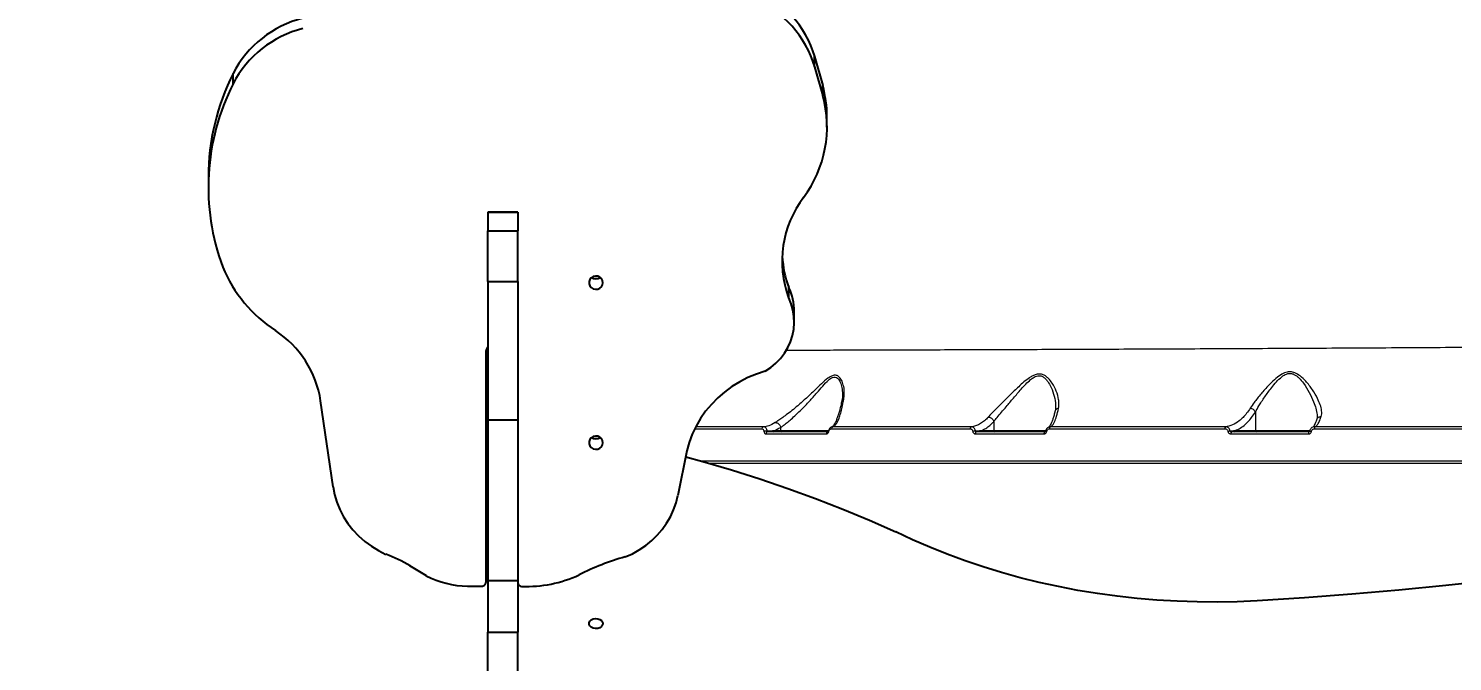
# Model space of a CAD drawing. Header units: millimetres. Extents: x -6879 to 7341, y -8047 to 7187.
# Drawn here: x -831 to -120, y 1686 to 2002 of the extents above; entities that cross this region are included whole.
import ezdxf

# ---------------------------------------------------------------- set-up
doc = ezdxf.new("R2010")
doc.units = ezdxf.units.MM
for name, color, linetype in [('DIKOM_ОБЪЕКТ', 7, 'Continuous'), ('DIKOM_РАЗМЕР_ЗОНА', 7, 'Continuous'), ('DIKOM_РАЗМЕР_ОБЪЕКТА', 7, 'Continuous')]:
    doc.layers.add(name, color=color, linetype=linetype)
doc.styles.add('style1', font='arial.ttf', dxfattribs={"width": 0.8})
doc.dimstyles.new('1-50', dxfattribs={"dimtxt": 300, "dimasz": 200, "dimexe": 100, "dimexo": 0, "dimgap": 100, "dimtad": 0, "dimdec": 0, "dimtxsty": 'style1', "dimcen": 0, "dimclrd": 7, "dimclre": 7, "dimadec": 1, "dimazin": 2, "dimtfac": 1, "dimtdec": 0, "dimtmove": 1, "dimatfit": 3, "dimfxl": 0, "dimlwd": 25, "dimlwe": 18, "dimarcsym": 0})

# ---------------------------------------------------------------- blocks, each defined once
blk = doc.blocks.new('A$C65FB368C')
for p, q in [((-1088.72, -745.69), (-1093.85, -745.69)), ((-1123.91, -751.88), (-1109.48, -747.83)), ((-1118.78, -751.88), (-1123.91, -751.88)), ((-1118.78, -751.88), (-1104.35, -747.83)), ((-1104.35, -747.83), (-1109.48, -747.83)), ((-1003.49, -764.77), (-1008.62, -764.77)), ((-991.51, -762.03), (-996.64, -762.03)), ((-927.01, -815.64), (-904.78, -820.07)), ((-1046.3, -900), (-1046.3, -915)), ((-1046.21, -900), (-1046.3, -900)), ((-1046.21, -915), (-1046.21, -900)), ((-1046.21, -900), (-1036.88, -900)), ((-1036.88, -915), (-1036.88, -900)), ((-1011.55, -900), (-1036.88, -900)), ((-1011.55, -915), (-1011.55, -900)), ((-1011.55, -900), (-942.55, -900)), ((-942.55, -915), (-942.55, -900)), ((-942.55, -900), (-862.37, -900)), ((-862.37, -915), (-862.37, -900)), ((-862.37, -900), (-836.55, -900)), ((-836.55, -915), (-836.55, -900)), ((-809.19, -900), (-836.55, -900)), ((-1046.21, -915), (-1046.3, -915)), ((-1046.21, -915), (-1036.88, -915)), ((-1011.55, -915), (-1036.88, -915)), ((-1011.55, -915), (-942.55, -915)), ((-975.79, -916), (-861.37, -916)), ((-942.55, -915), (-862.37, -915)), ((-862.37, -915), (-836.55, -915)), ((-809.19, -915), (-836.55, -915)), ((-859.53, -925.15), (-859.49, -918.01)), ((-864.75, -945.65), (-869.68, -953.82)), ((-909.18, -992.21), (-952.02, -998.45)), ((-1110.35, -1042.04), (-1115.48, -1042.04)), ((-1063.74, -1054.44), (-1058.61, -1054.44))]:
    blk.add_line(p, q)
at = {"flags": 128}
for points in [[(-912.9, -133.19), (-911.63, -138.25), (-906.19, -160.66), (-900.99, -183.17), (-896.03, -205.8), (-891.31, -228.52), (-886.83, -251.34), (-882.59, -274.26), (-878.59, -297.26), (-874.84, -320.34), (-871.34, -343.5), (-868.07, -366.74), (-865.06, -390.03), (-862.29, -413.39), (-859.77, -436.81), (-857.5, -460.27), (-855.47, -483.78), (-853.7, -507.33), (-852.17, -530.92)], [(-852.17, -530.92), (-851.73, -540.93), (-851.55, -550.95), (-851.62, -560.98), (-851.95, -570.99), (-852.53, -580.99), (-853.38, -590.94), (-854.47, -600.85), (-855.82, -610.7), (-857.42, -620.47), (-859.27, -630.15), (-861.36, -639.73), (-863.7, -649.2), (-866.28, -658.54), (-869.1, -667.74), (-872.15, -676.8), (-875.43, -685.69), (-878.94, -694.41), (-882.67, -702.94), (-886.61, -711.28)], [(-924.12, -816.22), (-921.77, -807.69), (-917.55, -793.36), (-913.06, -779.2), (-908.3, -765.22), (-903.27, -751.43), (-897.98, -737.83), (-892.42, -724.45), (-886.61, -711.28)], [(-966.85, -776.55), (-968.7, -773.76), (-970.83, -771.21), (-973.22, -768.91), (-975.82, -766.92), (-978.62, -765.24), (-981.57, -763.89), (-984.65, -762.91), (-987.8, -762.28), (-991.01, -762.04), (-994.22, -762.17), (-997.39, -762.67), (-1000.5, -763.54), (-1003.49, -764.77)], [(-966.85, -776.55), (-965.4, -780.94), (-963.63, -785.18), (-961.53, -789.26), (-959.13, -793.15), (-956.44, -796.81), (-953.48, -800.23), (-950.27, -803.38), (-946.83, -806.24), (-943.18, -808.8), (-939.35, -811.03), (-935.36, -812.92), (-931.24, -814.46), (-927.01, -815.64)], [(-874.13, -846.38), (-875.73, -842.8), (-877.63, -839.39), (-879.81, -836.17), (-882.25, -833.17), (-884.93, -830.42), (-887.83, -827.93), (-890.93, -825.72), (-894.2, -823.82), (-897.62, -822.23), (-901.15, -820.98), (-904.78, -820.07)], [(-1011.02, -857.5), (-1012.09, -857.69), (-1013.04, -858.24), (-1013.77, -859.09), (-1014.21, -860.14), (-1014.3, -861.29), (-1014.03, -862.41), (-1013.44, -863.37), (-1012.59, -864.08), (-1011.56, -864.45), (-1010.48, -864.45), (-1009.45, -864.08), (-1008.6, -863.37), (-1008.01, -862.41), (-1007.74, -861.29), (-1007.83, -860.14), (-1008.27, -859.09), (-1009, -858.24), (-1009.95, -857.69), (-1011.02, -857.5)], [(-931.15, -857.5), (-932.21, -857.69), (-933.17, -858.24), (-933.9, -859.09), (-934.33, -860.14), (-934.42, -861.29), (-934.16, -862.41), (-933.57, -863.37), (-932.71, -864.08), (-931.69, -864.45), (-930.6, -864.45), (-929.58, -864.08), (-928.73, -863.37), (-928.13, -862.41), (-927.87, -861.29), (-927.96, -860.14), (-928.39, -859.09), (-929.13, -858.24), (-930.08, -857.69), (-931.15, -857.5)], [(-840.86, -857.49), (-840.05, -857.68), (-839.34, -858.23), (-838.78, -859.08), (-838.45, -860.13), (-838.39, -861.28), (-838.59, -862.4), (-839.03, -863.36), (-839.68, -864.07), (-840.45, -864.45), (-841.27, -864.45), (-842.04, -864.07), (-842.68, -863.36), (-843.13, -862.4), (-843.33, -861.28), (-843.26, -860.13), (-842.93, -859.08), (-842.38, -858.23), (-841.66, -857.68), (-840.86, -857.49)], [(-909.18, -992.21), (-905.28, -991.44), (-901.46, -990.31), (-897.75, -988.81), (-894.18, -986.96), (-890.78, -984.78), (-887.58, -982.28), (-884.61, -979.48), (-881.88, -976.41), (-879.43, -973.1), (-877.26, -969.56), (-875.4, -965.83)]]:
    blk.add_lwpolyline(points, dxfattribs=at)
for centre, radius, start, end in [((-1093.84, -803.79), 58.1, 90.00862, 105.61232), ((-1088.71, -804.17), 58.5, 53.134, 105.50135), ((-1108.91, -802.49), 52.87, 106.4827, 157.13335), ((-1103.78, -802.49), 52.87, 106.4827, 157.13335), ((-1021.75, -715.3), 52.78, 232.85859, 290.23894), ((-1026.91, -715.43), 52.62, 272.83785, 290.33682), ((-996.62, -789.65), 27.62, 90.05936, 115.76073), ((-755.77, -813.55), 122.83, 195.50584, 207.06357), ((-1017.69, -861), 4.65, 331.52316, 28.47684), ((-1016.54, -861), 3.67, 323.40731, 36.59269), ((-937.81, -861), 4.65, 331.52316, 28.47684), ((-936.66, -861), 3.67, 323.40731, 36.59269), ((-922.12, -895.73), 62.76, 357.85668, 24.796), ((-861.35, -898.07), 1.95, 271.97595, 359.8392), ((-975.78, -910.63), 5.37, 234.44119, 269.92797), ((-861.44, -917.93), 1.95, 357.70343, 87.90269), ((-905.06, -924.5), 45.53, 332.30227, 359.17591), ((-815.57, -986.95), 63.46, 148.51713, 160.55198), ((-944.16, -1049.09), 51.29, 98.81542, 146.79749), ((-1090.44, -993.94), 54.29, 194.19125, 242.53287), ((-1085.31, -993.94), 54.29, 194.19125, 242.53287), ((-1046.34, -981.78), 71.06, 292.75886, 326.50358), ((-1063.59, -939.83), 114.63, 243.08566, 269.92694), ((-1058.62, -940.51), 113.95, 243.00357, 290.4307)]:
    blk.add_arc(centre, radius, start, end)
blk = doc.blocks.new('A$C5DEC43E6')
at = {"color": 7, "linetype": 'Continuous', "lineweight": 15, "rotation": 270}
blk.add_blockref('A$C65FB368C', (448.01, -450), dxfattribs=at)
blk = doc.blocks.new('*D20')
at = {"layer": 'Defpoints', "color": 0, "transparency": 16777216}
for p in [(-335.47, 4138.44), (-5198.79, -5966.88), (-1568.13, -5966.88)]:
    blk.add_point(p, dxfattribs=at)
at = {"layer": 'DIKOM_РАЗМЕР_ОБЪЕКТА', "color": 7, "lineweight": 18, "transparency": 16777216}
for p, q in [((-335.47, 4138.44), (-5298.79, 4138.44)), ((-1568.13, -5966.88), (-5298.79, -5966.88))]:
    blk.add_line(p, q, dxfattribs=at)
at = {"layer": 'DIKOM_РАЗМЕР_ОБЪЕКТА', "color": 7, "lineweight": 25, "transparency": 16777216}
for p, q in [((-5198.79, 3938.44), (-5198.79, -81.84)), ((-5198.79, -5766.88), (-5198.79, -1161.62))]:
    blk.add_line(p, q, dxfattribs=at)
at = {"layer": 'DIKOM_РАЗМЕР_ОБЪЕКТА', "color": 7, "transparency": 16777216}
for points in [[(-5232.12, 3938.44), (-5165.46, 3938.44), (-5198.79, 4138.44)], [(-5232.12, -5766.88), (-5165.46, -5766.88), (-5198.79, -5966.88)]]:
    blk.add_solid(points, dxfattribs=at)
at = {"layer": 'DIKOM_РАЗМЕР_ОБЪЕКТА', "color": 0, "transparency": 16777216, "insert": (-5198.79, -621.73), "char_height": 300, "attachment_point": 5, "rotation": 90, "style": 'style1'}
blk.add_mtext('10100', dxfattribs=at)
blk = doc.blocks.new('*D19')
at = {"layer": 'Defpoints', "color": 0, "transparency": 16777216}
for p in [(5624.04, 6094.27), (-4435.35, 2864.29), (5624.04, -2640.11)]:
    blk.add_point(p, dxfattribs=at)
at = {"layer": 'DIKOM_РАЗМЕР_ОБЪЕКТА', "color": 7, "lineweight": 18, "transparency": 16777216}
for p, q in [((-4435.35, 2864.29), (-4435.35, 6194.27)), ((5624.04, -2640.11), (5624.04, 6194.27))]:
    blk.add_line(p, q, dxfattribs=at)
at = {"layer": 'DIKOM_РАЗМЕР_ОБЪЕКТА', "color": 7, "lineweight": 25, "transparency": 16777216}
for p, q in [((-4235.35, 6094.27), (2113.67, 6094.27)), ((5424.04, 6094.27), (3193.46, 6094.27))]:
    blk.add_line(p, q, dxfattribs=at)
at = {"layer": 'DIKOM_РАЗМЕР_ОБЪЕКТА', "color": 7, "transparency": 16777216}
for points in [[(-4235.35, 6127.6), (-4235.35, 6060.94), (-4435.35, 6094.27)], [(5424.04, 6127.6), (5424.04, 6060.94), (5624.04, 6094.27)]]:
    blk.add_solid(points, dxfattribs=at)
at = {"layer": 'DIKOM_РАЗМЕР_ОБЪЕКТА', "color": 0, "transparency": 16777216, "insert": (2653.56, 6094.27), "char_height": 300, "attachment_point": 5, "style": 'style1'}
blk.add_mtext('10100', dxfattribs=at)
blk = doc.blocks.new('*D18')
at = {"layer": 'Defpoints', "color": 0, "transparency": 16777216}
for p in [(-342.29, 5666.7), (-6681.79, -8047.27), (-1651.48, -8047.27)]:
    blk.add_point(p, dxfattribs=at)
at = {"layer": 'DIKOM_РАЗМЕР_ЗОНА', "color": 7, "lineweight": 18, "transparency": 16777216}
for p, q in [((-342.29, 5666.7), (-6781.79, 5666.7)), ((-1651.48, -8047.27), (-6781.79, -8047.27))]:
    blk.add_line(p, q, dxfattribs=at)
at = {"layer": 'DIKOM_РАЗМЕР_ЗОНА', "color": 7, "lineweight": 25, "transparency": 16777216}
for p, q in [((-6681.79, 5466.7), (-6681.79, -340.84)), ((-6681.79, -7847.27), (-6681.79, -1420.62))]:
    blk.add_line(p, q, dxfattribs=at)
at = {"layer": 'DIKOM_РАЗМЕР_ЗОНА', "color": 7, "transparency": 16777216}
for points in [[(-6715.12, 5466.7), (-6648.46, 5466.7), (-6681.79, 5666.7)], [(-6715.12, -7847.27), (-6648.46, -7847.27), (-6681.79, -8047.27)]]:
    blk.add_solid(points, dxfattribs=at)
at = {"layer": 'DIKOM_РАЗМЕР_ЗОНА', "color": 0, "transparency": 16777216, "insert": (-6681.79, -880.73), "char_height": 300, "attachment_point": 5, "rotation": 90, "style": 'style1'}
blk.add_mtext('13700', dxfattribs=at)
blk = doc.blocks.new('*D17')
at = {"layer": 'Defpoints', "color": 0, "transparency": 16777216}
for p in [(-5935.35, 6990.27), (-5935.35, 998.27), (7340.79, -2830.86)]:
    blk.add_point(p, dxfattribs=at)
at = {"layer": 'DIKOM_РАЗМЕР_ЗОНА', "color": 7, "lineweight": 18, "transparency": 16777216}
for p, q in [((-5935.35, 998.27), (-5935.35, 7090.27)), ((7340.79, -2830.86), (7340.79, 7090.27))]:
    blk.add_line(p, q, dxfattribs=at)
at = {"layer": 'DIKOM_РАЗМЕР_ЗОНА', "color": 7, "lineweight": 25, "transparency": 16777216}
for p, q in [((-5735.35, 6990.27), (2016.67, 6990.27)), ((7140.79, 6990.27), (3096.46, 6990.27))]:
    blk.add_line(p, q, dxfattribs=at)
at = {"layer": 'DIKOM_РАЗМЕР_ЗОНА', "color": 7, "transparency": 16777216}
for points in [[(-5735.35, 7023.6), (-5735.35, 6956.94), (-5935.35, 6990.27)], [(7140.79, 7023.6), (7140.79, 6956.94), (7340.79, 6990.27)]]:
    blk.add_solid(points, dxfattribs=at)
at = {"layer": 'DIKOM_РАЗМЕР_ЗОНА', "color": 0, "transparency": 16777216, "insert": (2556.56, 6990.27), "char_height": 300, "attachment_point": 5, "style": 'style1'}
blk.add_mtext('13300', dxfattribs=at)

msp = doc.modelspace()

# ---------------------------------------------------------------- linework, layer by layer
at = {"layer": 'DIKOM_ОБЪЕКТ', "color": 7, "linetype": 'Continuous', "lineweight": 15}
for p, q in [((-424.43, 1819.43), (-424.45, 1819.25)), ((-348.86, 1805.89), (-348.86, 1801.18)), ((-218.33, 1810.63), (-218.33, 1801.18)), ((-455.25, 1801.18), (-459.12, 1801.18)), ((-455.25, 1802.96), (-455.26, 1802.97)), ((-455.25, 1802.96), (-455.25, 1801.18)), ((-431.46, 1801.18), (-455.25, 1801.18)), ((-348.86, 1801.18), (-355.7, 1801.18)), ((-322.93, 1801.18), (-348.86, 1801.18)), ((-218.33, 1801.18), (-228.99, 1801.18)), ((-191.15, 1801.18), (-218.33, 1801.18)), ((-191.16, 1801.11), (-191.17, 1801.11)), ((-491.53, 1785.18), (176.18, 1785.18))]:
    msp.add_line(p, q, dxfattribs=at)
at = {"layer": 'DIKOM_ОБЪЕКТ', "color": 7, "linetype": 'Continuous', "lineweight": 15, "flags": 128}
for points in [[(-431.45, 1801.11), (-431.47, 1801.1), (-431.47, 1801.1)], [(-360.11, 1803.23), (-360.21, 1803.2), (-360.3, 1803.14), (-360.39, 1803.05), (-360.47, 1802.92), (-360.53, 1802.78), (-360.58, 1802.61), (-360.61, 1802.43), (-360.62, 1802.24)], [(-357.58, 1800.68), (-357.69, 1800.66), (-357.79, 1800.61), (-357.88, 1800.51), (-357.96, 1800.39), (-358.02, 1800.24), (-358.07, 1800.07), (-358.1, 1799.88), (-358.12, 1799.69)], [(-323.39, 1800.68), (-323.48, 1800.66), (-323.56, 1800.6), (-323.64, 1800.51), (-323.71, 1800.39), (-323.76, 1800.24), (-323.81, 1800.07), (-323.83, 1799.88), (-323.84, 1799.69)], [(-322.98, 1801.11), (-322.99, 1801.1), (-322.99, 1801.1)], [(-320.66, 1803.23), (-320.75, 1803.21), (-320.82, 1803.14), (-320.9, 1803.05), (-320.96, 1802.93), (-321.01, 1802.78), (-321.05, 1802.61), (-321.08, 1802.43), (-321.08, 1802.25)]]:
    msp.add_lwpolyline(points, dxfattribs=at)
at = {"layer": 'DIKOM_ОБЪЕКТ', "color": 7, "linetype": 'Continuous', "lineweight": 15}
for centre, radius, start, end in [((-463.67, 1802.31), 0.922, 100.4566, 184.95053), ((-462.31, 1796.05), 5.07, 85.80501, 104.52906), ((-461.69, 1799.78), 0.909, 97.76982, 185.59434), ((-458.65, 1801.15), 0.471, 176.32606, 265.80161), ((-454.78, 1801.15), 0.471, 176.31532, 265.78128), ((-431.59, 1799.81), 0.889, 101.16278, 187.5545), ((-431.14, 1801.52), 0.54, 232.45146, 265.40308), ((-429.04, 1802.35), 0.906, 104.58525, 186.94245), ((-357.84, 1792.86), 8.24, 90.94217, 100.68675), ((-355.23, 1801.15), 0.471, 176.32069, 265.79145), ((-348.39, 1801.15), 0.471, 176.32069, 265.79145), ((-322.22, 1803.22), 2.26, 249.95302, 264.13859), ((-232.13, 1802.47), 1.38, 145.76026, 188.94293), ((-229.44, 1783.98), 17.19, 94.96691, 98.62926), ((-229.25, 1799.92), 1.28, 143.49292, 190.562), ((-228.52, 1801.15), 0.471, 176.32069, 265.79145), ((-217.86, 1801.15), 0.471, 176.32069, 265.79145), ((-189.87, 1799.93), 1.93, 157.11101, 187.22882), ((-188.7, 1813.7), 12.83, 258.8908, 262.76444), ((-186.55, 1802.49), 2.3, 160.42628, 185.59141)]:
    msp.add_arc(centre, radius, start, end, dxfattribs=at)
for points, knots in [([(63.97, 1844.47), (58.53, 1844.4), (47.64, 1844.27), (30.74, 1844.08), (13.49, 1843.89), (-4.36, 1843.71), (-22.77, 1843.54), (-41.72, 1843.38), (-60.9, 1843.22), (-80.91, 1843.07), (-101.74, 1842.92), (-123.36, 1842.77), (-145.04, 1842.64), (-166.68, 1842.51), (-188.18, 1842.39), (-209.44, 1842.28), (-230.44, 1842.17), (-251.13, 1842.08), (-271.48, 1841.99), (-291.4, 1841.9), (-310.78, 1841.83), (-329.56, 1841.75), (-347.68, 1841.69), (-365.14, 1841.63), (-381.89, 1841.57), (-397.86, 1841.52), (-412.98, 1841.48), (-427.45, 1841.44), (-440.66, 1841.4), (-448.83, 1841.38), (-452.54, 1841.37)], [0, 0, 0, 0, 0.0277666, 0.0555663, 0.0833658, 0.1111325, 0.1400374, 0.1689801, 0.1979227, 0.2268277, 0.2586376, 0.2905481, 0.3225101, 0.3544717, 0.386382, 0.4181913, 0.4498955, 0.4817, 0.5135556, 0.5454112, 0.5772155, 0.608919, 0.6405473, 0.6722761, 0.7040552, 0.7358344, 0.7675629, 0.7991907, 0.8325942, 0.8624571, 0.8624571, 0.8624571, 0.8624571]), ([(-423.66, 1817.55), (-423.55, 1818.66), (-423.34, 1820.87), (-423.83, 1823.94), (-424.65, 1826.21), (-425.56, 1827.64), (-426.49, 1828.57), (-427.76, 1829.11), (-429.56, 1828.86), (-432, 1827.39), (-434.93, 1824.82), (-438.46, 1821.35), (-442.39, 1817.6), (-446.24, 1814.14), (-449.65, 1811.34), (-452.35, 1809.26), (-454.72, 1807.57), (-456.64, 1806.27), (-457.62, 1805.63), (-458.07, 1805.33)], [0, 0, 0, 0, 0.076076, 0.152136, 0.213209, 0.244503, 0.275718, 0.313015, 0.350635, 0.40126, 0.475802, 0.550765, 0.641769, 0.73264, 0.793831, 0.854939, 0.905545, 0.956102, 1, 1, 1, 1]), ([(-455.26, 1802.97), (-455.26, 1802.97), (-454.68, 1803.26), (-453.96, 1803.99), (-452.07, 1805.35), (-449.92, 1807.16), (-447.44, 1809.36), (-444.35, 1812.34), (-440.88, 1816), (-437.38, 1819.95), (-434.27, 1823.62), (-432, 1826.02), (-430.34, 1827.35), (-429.28, 1827.96), (-428.48, 1828.14), (-427.61, 1828.06), (-426.83, 1827.64), (-426.05, 1826.65), (-425.3, 1825.12), (-424.68, 1822.71), (-424.35, 1820.62), (-424.43, 1819.44), (-424.43, 1819.43)], [0, 0, 0, 0, 0.000013, 0.046649, 0.101573, 0.156555, 0.224256, 0.292044, 0.393302, 0.494681, 0.57621, 0.657209, 0.683261, 0.709209, 0.740351, 0.746422, 0.783616, 0.816219, 0.848945, 0.91517, 0.999421, 1, 1, 1, 1]), ([(-316.55, 1812.45), (-316.46, 1813.16), (-316.28, 1814.6), (-316.55, 1817.46), (-317.5, 1821.03), (-319.33, 1824.64), (-321.23, 1827.1), (-322.76, 1828.46), (-324.19, 1829.3), (-325.89, 1829.71), (-327.72, 1829.48), (-329.44, 1828.77), (-331.5, 1827.53), (-333.85, 1825.68), (-337.07, 1822.74), (-340.79, 1819.14), (-344.48, 1815.44), (-347.54, 1812.39), (-349.89, 1810.02), (-351.11, 1808.71), (-351.69, 1808.09)], [0, 0, 0, 0, 0.051927, 0.103889, 0.195156, 0.286403, 0.343702, 0.373132, 0.402473, 0.43668, 0.467112, 0.496977, 0.526969, 0.580893, 0.634954, 0.72659, 0.818132, 0.881057, 0.943892, 1, 1, 1, 1]), ([(-348.86, 1805.9), (-348.86, 1805.9), (-348.36, 1806.54), (-347.18, 1807.97), (-345.07, 1810.48), (-342.32, 1813.71), (-339.05, 1817.62), (-335.78, 1821.43), (-332.96, 1824.56), (-330.8, 1826.61), (-328.98, 1827.94), (-327.48, 1828.63), (-325.99, 1828.88), (-324.51, 1828.42), (-323.3, 1827.52), (-321.99, 1826.07), (-320.38, 1823.44), (-318.89, 1819.62), (-318.13, 1816.02), (-318.08, 1814), (-318.07, 1813.38)], [0, 0, 0, 0, 0.000034, 0.060308, 0.128816, 0.197421, 0.297519, 0.397697, 0.455405, 0.512943, 0.551022, 0.573451, 0.60292, 0.636248, 0.666184, 0.696257, 0.757125, 0.856556, 0.956019, 1, 1, 1, 1]), ([(-185.48, 1808.36), (-185.37, 1808.82), (-185.15, 1809.73), (-185.23, 1811.67), (-185.85, 1814.21), (-187.37, 1817.72), (-189.71, 1821.76), (-192.68, 1825.62), (-195.67, 1828.58), (-198.27, 1830.24), (-200.79, 1830.84), (-203.3, 1830.48), (-206.06, 1829.03), (-208.87, 1826.78), (-212.12, 1823.54), (-215.58, 1819.68), (-218.7, 1815.74), (-220.23, 1813.48), (-220.86, 1812.55)], [0, 0, 0, 0, 0.040434, 0.080882, 0.150958, 0.221148, 0.313921, 0.406692, 0.468099, 0.518438, 0.550941, 0.58574, 0.630831, 0.689219, 0.74783, 0.84126, 0.934579, 1, 1, 1, 1]), ([(-218.33, 1810.64), (-218.33, 1810.64), (-217.8, 1811.61), (-216.41, 1814.03), (-213.7, 1818.16), (-210.72, 1822.26), (-207.87, 1825.69), (-205.48, 1828.08), (-203.19, 1829.58), (-201.63, 1829.94), (-200.35, 1829.92), (-199.11, 1829.56), (-197.77, 1828.71), (-196.1, 1827.26), (-193.85, 1824.5), (-191.34, 1820.4), (-189.33, 1816.15), (-188.06, 1812.43), (-187.53, 1809.95), (-187.54, 1808.68), (-187.54, 1808.36)], [0, 0, 0, 0, 0.0000634, 0.0707329, 0.1705277, 0.2730906, 0.3343948, 0.3967788, 0.4419082, 0.4677634, 0.4754055, 0.5067661, 0.5319363, 0.5578297, 0.6224888, 0.721462, 0.8229203, 0.897983, 0.9747492, 1, 1, 1, 1]), ([(-424.7, 1816.43), (-424.75, 1816.15), (-424.96, 1815), (-425.37, 1813.19), (-425.93, 1811.02), (-426.52, 1809.06), (-427.14, 1807.33), (-427.77, 1805.87), (-428.38, 1804.71), (-428.94, 1803.88), (-429.39, 1803.37), (-429.67, 1803.18), (-429.68, 1803.18), (-429.68, 1803.18)], [0, 0, 0, 0, 0.031086, 0.1264961, 0.2242688, 0.3244048, 0.4265911, 0.5302473, 0.6332899, 0.734325, 0.8327304, 0.9288017, 1, 1, 1, 1]), ([(-429.27, 1803.22), (-428.93, 1803.37), (-428.26, 1803.66), (-427.27, 1804.98), (-426.33, 1806.87), (-425.47, 1809.33), (-424.7, 1812.19), (-424.1, 1815), (-423.77, 1816.92), (-423.66, 1817.55)], [0, 0, 0, 0, 0.161921, 0.323839, 0.493629, 0.638595, 0.783917, 0.928742, 1, 1, 1, 1]), ([(-423.66, 1817.55), (-423.7, 1817.53), (-423.97, 1817.41), (-424.37, 1817.11), (-424.66, 1816.71), (-424.67, 1816.47), (-424.67, 1816.43)], [0, 0, 0, 0, 0.072365, 0.500531, 0.914472, 1, 1, 1, 1]), ([(-424.42, 1819.43), (-424.4, 1818.94), (-424.37, 1817.95), (-424.56, 1816.96), (-424.66, 1816.47)], [0, 0, 0, 0, 0.49851, 1, 1, 1, 1]), ([(-320.66, 1803.23), (-320.47, 1803.32), (-320.01, 1803.52), (-319.29, 1804.34), (-318.42, 1805.92), (-317.48, 1808.44), (-316.86, 1811.1), (-316.55, 1812.45)], [0, 0, 0, 0, 0.130166, 0.308146, 0.488279, 0.740846, 1, 1, 1, 1]), ([(-318.02, 1813.38), (-318.02, 1813.34), (-317.97, 1812.68), (-318.04, 1811.91), (-318.22, 1811.24), (-318.26, 1811.1)], [0, 0, 0, 0, 0.045532, 0.79587, 1, 1, 1, 1]), ([(-316.55, 1812.45), (-316.58, 1812.44), (-316.86, 1812.4), (-317.38, 1812.22), (-317.92, 1811.78), (-318.21, 1811.4), (-318.22, 1811.18), (-318.22, 1811.17)], [0, 0, 0, 0, 0.034546, 0.346653, 0.670142, 0.993807, 1, 1, 1, 1]), ([(-220.86, 1812.55), (-221.46, 1811.67), (-222.6, 1809.97), (-224.46, 1807.89), (-226.79, 1805.8), (-229.72, 1803.97), (-232.08, 1803.49), (-233.27, 1803.25)], [0, 0, 0, 0, 0.1647866, 0.3184453, 0.4735169, 0.7333136, 1, 1, 1, 1]), ([(-218.33, 1810.64), (-218.45, 1810.86), (-218.67, 1811.29), (-219.28, 1811.88), (-219.98, 1812.31), (-220.54, 1812.49), (-220.82, 1812.54), (-220.86, 1812.55)], [0, 0, 0, 0, 0.244024, 0.488011, 0.732024, 0.957128, 1, 1, 1, 1]), ([(-458.07, 1805.33), (-459.1, 1804.74), (-460.98, 1803.65), (-462.94, 1803.35), (-463.83, 1803.22)], [0, 0, 0, 0, 0.5425472, 1, 1, 1, 1]), ([(-458.07, 1805.33), (-458.03, 1805.34), (-457.79, 1805.37), (-457.28, 1805.32), (-456.58, 1805.03), (-455.94, 1804.49), (-455.45, 1803.77), (-455.32, 1803.24), (-455.26, 1802.97)], [0, 0, 0, 0, 0.031971, 0.204882, 0.40367, 0.602418, 0.80121, 1, 1, 1, 1]), ([(-351.69, 1808.09), (-351.83, 1807.93), (-352.58, 1807.11), (-353.98, 1805.82), (-355.95, 1804.5), (-358, 1803.58), (-359.4, 1803.35), (-360.11, 1803.23)], [0, 0, 0, 0, 0.056392, 0.288299, 0.52277, 0.760009, 1, 1, 1, 1]), ([(-355.7, 1801.18), (-354.94, 1801.47), (-353.46, 1802.04), (-351.32, 1803.49), (-349.82, 1804.85), (-349.02, 1805.72), (-348.86, 1805.89)], [0, 0, 0, 0, 0.320846, 0.62235, 0.927246, 1, 1, 1, 1]), ([(-351.69, 1808.09), (-351.65, 1808.09), (-351.47, 1808.09), (-351.03, 1808.04), (-350.37, 1807.79), (-349.69, 1807.3), (-349.13, 1806.64), (-348.95, 1806.15), (-348.86, 1805.9)], [0, 0, 0, 0, 0.035029, 0.155228, 0.366459, 0.577625, 0.788817, 1, 1, 1, 1]), ([(-348.86, 1805.89), (-348.86, 1805.89), (-348.86, 1805.9), (-348.86, 1805.9), (-348.86, 1805.9)], [0, 0, 0, 0, 0.662942, 1, 1, 1, 1]), ([(-318.26, 1811.18), (-318.31, 1810.97), (-318.52, 1810), (-318.93, 1808.54), (-319.48, 1806.82), (-320.03, 1805.42), (-320.55, 1804.33), (-321.01, 1803.61), (-321.32, 1803.23), (-321.49, 1803.13), (-321.45, 1803.14), (-321.44, 1803.15)], [0, 0, 0, 0, 0.040671, 0.184845, 0.329417, 0.473086, 0.614281, 0.751062, 0.867723, 0.991529, 1, 1, 1, 1]), ([(-228.99, 1801.18), (-228.14, 1801.5), (-226.43, 1802.13), (-224.11, 1803.74), (-222.02, 1805.68), (-220.12, 1807.88), (-218.94, 1809.69), (-218.33, 1810.63)], [0, 0, 0, 0, 0.219896, 0.442778, 0.623667, 0.80626, 1, 1, 1, 1]), ([(-218.33, 1810.63), (-218.33, 1810.63), (-218.33, 1810.63), (-218.33, 1810.63), (-218.33, 1810.64), (-218.33, 1810.64)], [0, 0, 0, 0, 0.499093, 0.909576, 1, 1, 1, 1]), ([(-187.69, 1807.01), (-187.8, 1806.68), (-188.08, 1805.83), (-188.52, 1804.8), (-189, 1803.89), (-189.38, 1803.34), (-189.61, 1803.13), (-189.58, 1803.15), (-189.58, 1803.15)], [0, 0, 0, 0, 0.129956, 0.337958, 0.541549, 0.738018, 0.924975, 1, 1, 1, 1]), ([(-188.71, 1803.25), (-188.37, 1803.44), (-187.69, 1803.8), (-186.69, 1805.31), (-185.95, 1806.96), (-185.56, 1808.11), (-185.48, 1808.36)], [0, 0, 0, 0, 0.299174, 0.603986, 0.91636, 1, 1, 1, 1]), ([(-187.53, 1808.36), (-187.52, 1808.28), (-187.49, 1807.8), (-187.57, 1807.33), (-187.69, 1807.03), (-187.71, 1806.96)], [0, 0, 0, 0, 0.131642, 0.803349, 1, 1, 1, 1]), ([(-187.66, 1806.99), (-187.58, 1807.18), (-187.4, 1807.6), (-186.83, 1808.06), (-186.19, 1808.31), (-185.72, 1808.36), (-185.52, 1808.36), (-185.48, 1808.36)], [0, 0, 0, 0, 0.2409889, 0.5191585, 0.7973702, 0.9536604, 1, 1, 1, 1]), ([(-498.09, 1802.23), (-497.04, 1802.23), (-493.01, 1802.23), (-485.54, 1802.23), (-475.47, 1802.23), (-468.21, 1802.23), (-464.58, 1802.23)], [0.1604353, 0.1604353, 0.1604353, 0.1604353, 0.2490931, 0.4981913, 0.7490959, 1, 1, 1, 1]), ([(-463.83, 1803.22), (-467.43, 1803.22), (-474.62, 1803.22), (-484.65, 1803.22), (-492.26, 1803.22), (-496.44, 1803.22), (-497.62, 1803.22)], [0, 0, 0, 0, 0.2490953, 0.4981923, 0.7490969, 0.8498051, 0.8498051, 0.8498051, 0.8498051]), ([(-464.58, 1802.23), (-464.46, 1802.22), (-464.22, 1802.18), (-463.9, 1801.88), (-463.67, 1801.45), (-463.61, 1801.11), (-463.58, 1800.95)], [0, 0, 0, 0, 0.263255, 0.526639, 0.78132, 1, 1, 1, 1]), ([(-461.94, 1801.1), (-461.99, 1801.36), (-462.1, 1801.93), (-462.54, 1802.63), (-463.14, 1803.13), (-463.6, 1803.19), (-463.83, 1803.22)], [0, 0, 0, 0, 0.2241146, 0.4807037, 0.7415313, 1, 1, 1, 1]), ([(-463.58, 1800.95), (-463.55, 1800.79), (-463.5, 1800.46), (-463.27, 1800.04), (-462.96, 1799.75), (-462.71, 1799.71), (-462.59, 1799.69)], [0, 0, 0, 0, 0.221361, 0.474429, 0.737339, 1, 1, 1, 1]), ([(-462.59, 1799.69), (-462.18, 1799.69), (-460.09, 1799.69), (-454.24, 1799.69), (-444.76, 1799.69), (-436.57, 1799.69), (-432.47, 1799.69)], [0, 0, 0, 0, 0.044145, 0.220724, 0.610016, 1, 1, 1, 1]), ([(-459.12, 1801.18), (-459.3, 1801.17), (-460.23, 1801.13), (-461.18, 1801.11), (-461.94, 1801.1)], [0, 0, 0, 0, 0.194139, 1, 1, 1, 1]), ([(-461.81, 1800.68), (-461.83, 1800.69), (-461.86, 1800.7), (-461.9, 1800.79), (-461.93, 1800.92), (-461.94, 1801.03), (-461.94, 1801.09), (-461.94, 1801.1)], [0, 0, 0, 0, 0.294619, 0.573961, 0.814289, 0.960481, 1, 1, 1, 1]), ([(-431.76, 1800.68), (-436.99, 1800.68), (-447.46, 1800.68), (-457.02, 1800.68), (-461.81, 1800.68)], [0, 0, 0, 0, 0.499276, 1, 1, 1, 1]), ([(-459.12, 1801.18), (-458.96, 1801.23), (-457.65, 1801.62), (-456.38, 1802.34), (-455.25, 1802.96)], [0, 0, 0, 0, 0.12143, 1, 1, 1, 1]), ([(-432.47, 1799.69), (-432.38, 1799.7), (-432.14, 1799.71), (-431.8, 1799.88), (-431.5, 1800.17), (-431.27, 1800.54), (-431.21, 1800.84), (-431.18, 1800.99)], [0, 0, 0, 0, 0.165492, 0.411989, 0.620096, 0.809726, 1, 1, 1, 1]), ([(-431.47, 1801.1), (-431.48, 1801.07), (-431.49, 1801), (-431.52, 1800.9), (-431.58, 1800.8), (-431.66, 1800.71), (-431.72, 1800.68), (-431.75, 1800.69), (-431.76, 1800.69)], [0, 0, 0, 0, 0.057419, 0.149571, 0.264189, 0.458723, 0.760816, 1, 1, 1, 1]), ([(-429.27, 1803.22), (-429.43, 1803.21), (-429.83, 1803.18), (-430.41, 1802.91), (-430.93, 1802.43), (-431.31, 1801.83), (-431.4, 1801.35), (-431.45, 1801.11)], [0, 0, 0, 0, 0.1576581, 0.3931899, 0.5991316, 0.7966959, 1, 1, 1, 1]), ([(-431.18, 1800.99), (-431.16, 1801.13), (-431.1, 1801.42), (-430.88, 1801.78), (-430.58, 1802.06), (-430.25, 1802.21), (-430.03, 1802.23), (-429.94, 1802.24)], [0, 0, 0, 0, 0.192061, 0.383636, 0.590182, 0.834051, 1, 1, 1, 1]), ([(-429.94, 1802.24), (-424.62, 1802.24), (-413.99, 1802.24), (-396.98, 1802.24), (-379.27, 1802.24), (-366.84, 1802.24), (-360.62, 1802.24)], [0, 0, 0, 0, 0.248594, 0.49719, 0.748594, 1, 1, 1, 1]), ([(-360.11, 1803.23), (-366.24, 1803.23), (-378.51, 1803.23), (-396.13, 1803.23), (-413.18, 1803.22), (-423.9, 1803.22), (-429.27, 1803.22)], [0, 0, 0, 0, 0.248595, 0.497191, 0.748598, 1, 1, 1, 1]), ([(-360.62, 1802.24), (-360.48, 1802.22), (-360.19, 1802.19), (-359.81, 1801.93), (-359.52, 1801.55), (-359.4, 1801.2), (-359.37, 1801), (-359.37, 1800.96)], [0, 0, 0, 0, 0.237864, 0.475556, 0.713515, 0.951528, 1, 1, 1, 1]), ([(-357.97, 1801.1), (-357.98, 1801.16), (-358.03, 1801.49), (-358.25, 1802.08), (-358.74, 1802.72), (-359.38, 1803.15), (-359.87, 1803.2), (-360.11, 1803.23)], [0, 0, 0, 0, 0.048528, 0.286748, 0.524706, 0.762239, 1, 1, 1, 1]), ([(-359.37, 1800.96), (-359.36, 1800.93), (-359.33, 1800.73), (-359.21, 1800.38), (-358.93, 1800), (-358.55, 1799.74), (-358.26, 1799.71), (-358.12, 1799.69)], [0, 0, 0, 0, 0.047951, 0.285567, 0.523613, 0.761765, 1, 1, 1, 1]), ([(-358.12, 1799.69), (-357.55, 1799.69), (-354.73, 1799.69), (-347.7, 1799.69), (-336.89, 1799.69), (-328.19, 1799.69), (-323.84, 1799.69)], [0, 0, 0, 0, 0.050771, 0.253853, 0.626696, 1, 1, 1, 1]), ([(-355.7, 1801.18), (-355.86, 1801.17), (-356.62, 1801.14), (-357.38, 1801.12), (-357.97, 1801.1)], [0, 0, 0, 0, 0.218543, 1, 1, 1, 1]), ([(-357.58, 1800.68), (-357.63, 1800.69), (-357.72, 1800.7), (-357.84, 1800.78), (-357.93, 1800.91), (-357.96, 1801.03), (-357.97, 1801.09), (-357.97, 1801.1)], [0, 0, 0, 0, 0.238546, 0.477051, 0.714992, 0.952199, 1, 1, 1, 1]), ([(-323.39, 1800.68), (-329.2, 1800.68), (-340.82, 1800.68), (-351.99, 1800.68), (-357.58, 1800.68)], [0, 0, 0, 0, 0.499449, 1, 1, 1, 1]), ([(-323.84, 1799.69), (-323.79, 1799.69), (-323.58, 1799.7), (-323.23, 1799.81), (-322.85, 1800.1), (-322.56, 1800.49), (-322.49, 1800.82), (-322.45, 1800.98)], [0, 0, 0, 0, 0.079578, 0.319521, 0.549754, 0.774865, 1, 1, 1, 1]), ([(-323, 1801.1), (-323, 1801.09), (-323, 1801.04), (-323.04, 1800.94), (-323.11, 1800.82), (-323.21, 1800.73), (-323.31, 1800.68), (-323.37, 1800.69), (-323.39, 1800.69)], [0, 0, 0, 0, 0.025635, 0.173918, 0.338244, 0.554651, 0.844818, 1, 1, 1, 1]), ([(-320.66, 1803.23), (-320.75, 1803.23), (-321.1, 1803.22), (-321.69, 1803.03), (-322.32, 1802.56), (-322.8, 1801.9), (-322.92, 1801.37), (-322.98, 1801.11)], [0, 0, 0, 0, 0.078071, 0.313967, 0.543208, 0.771069, 1, 1, 1, 1]), ([(-322.45, 1800.98), (-322.42, 1801.14), (-322.34, 1801.45), (-322.06, 1801.85), (-321.69, 1802.13), (-321.34, 1802.24), (-321.14, 1802.24), (-321.08, 1802.25)], [0, 0, 0, 0, 0.22637, 0.4527, 0.682394, 0.920817, 1, 1, 1, 1]), ([(-321.08, 1802.25), (-317.88, 1802.25), (-308.51, 1802.25), (-292.64, 1802.25), (-273.32, 1802.25), (-253.62, 1802.25), (-240.2, 1802.25), (-233.49, 1802.26)], [0, 0, 0, 0, 0.114454, 0.334765, 0.555077, 0.777539, 1, 1, 1, 1]), ([(-233.27, 1803.25), (-239.9, 1803.25), (-253.16, 1803.24), (-272.76, 1803.24), (-292.1, 1803.24), (-308.05, 1803.24), (-317.47, 1803.23), (-320.66, 1803.23)], [0, 0, 0, 0, 0.220311, 0.440621, 0.663085, 0.885547, 1, 1, 1, 1]), ([(-233.49, 1802.26), (-233.32, 1802.24), (-232.97, 1802.2), (-232.51, 1801.93), (-232.18, 1801.54), (-232.05, 1801.19), (-232.02, 1801.01), (-232.02, 1800.98)], [0, 0, 0, 0, 0.247871, 0.495917, 0.736469, 0.967006, 1, 1, 1, 1]), ([(-230.93, 1801.11), (-230.93, 1801.15), (-230.98, 1801.46), (-231.19, 1802.04), (-231.72, 1802.7), (-232.45, 1803.15), (-233, 1803.22), (-233.27, 1803.25)], [0, 0, 0, 0, 0.0333287, 0.2664396, 0.5082743, 0.7552853, 1, 1, 1, 1]), ([(-232.02, 1800.98), (-232.01, 1800.96), (-231.98, 1800.77), (-231.85, 1800.42), (-231.51, 1800.02), (-231.04, 1799.74), (-230.69, 1799.7), (-230.51, 1799.69)], [0, 0, 0, 0, 0.029906, 0.261804, 0.503961, 0.752051, 1, 1, 1, 1]), ([(-228.99, 1801.18), (-229.15, 1801.17), (-229.79, 1801.14), (-230.44, 1801.12), (-230.93, 1801.11)], [0, 0, 0, 0, 0.256338, 1, 1, 1, 1]), ([(-230.28, 1800.68), (-230.35, 1800.69), (-230.5, 1800.7), (-230.7, 1800.79), (-230.84, 1800.91), (-230.9, 1801.02), (-230.92, 1801.09), (-230.92, 1801.1), (-230.93, 1801.11)], [0, 0, 0, 0, 0.272567, 0.53258, 0.766786, 0.931961, 0.974089, 1, 1, 1, 1]), ([(-230.51, 1799.69), (-229.86, 1799.69), (-226.61, 1799.69), (-218.57, 1799.69), (-206.33, 1799.69), (-196.64, 1799.69), (-191.79, 1799.69)], [0, 0, 0, 0, 0.05077, 0.253848, 0.626698, 1, 1, 1, 1]), ([(-191.65, 1800.68), (-198.13, 1800.68), (-211.09, 1800.68), (-223.88, 1800.68), (-230.28, 1800.68)], [0, 0, 0, 0, 0.49945, 1, 1, 1, 1]), ([(-191.79, 1799.69), (-191.75, 1799.69), (-191.55, 1799.69), (-191.18, 1799.79), (-190.76, 1800.07), (-190.44, 1800.48), (-190.36, 1800.81), (-190.31, 1800.97)], [0, 0, 0, 0, 0.054631, 0.291375, 0.527852, 0.763961, 1, 1, 1, 1]), ([(-191.17, 1801.11), (-191.17, 1801.1), (-191.18, 1801.03), (-191.23, 1800.91), (-191.35, 1800.77), (-191.5, 1800.69), (-191.61, 1800.69), (-191.65, 1800.69)], [0, 0, 0, 0, 0.038138, 0.281592, 0.534002, 0.798848, 1, 1, 1, 1]), ([(-188.71, 1803.25), (-188.77, 1803.25), (-189.11, 1803.25), (-189.73, 1803.09), (-190.43, 1802.62), (-190.96, 1801.93), (-191.09, 1801.38), (-191.16, 1801.11)], [0, 0, 0, 0, 0.053155, 0.29, 0.52683, 0.763372, 1, 1, 1, 1]), ([(-190.31, 1800.97), (-190.27, 1801.14), (-190.19, 1801.47), (-189.87, 1801.88), (-189.45, 1802.16), (-189.07, 1802.26), (-188.87, 1802.26), (-188.83, 1802.26)], [0, 0, 0, 0, 0.23642, 0.472931, 0.70988, 0.946855, 1, 1, 1, 1]), ([(-188.83, 1802.26), (-181.51, 1802.26), (-166.87, 1802.27), (-144.69, 1802.27), (-122.41, 1802.27), (-107.54, 1802.28), (-100.1, 1802.28)], [0, 0, 0, 0, 0.248597, 0.497193, 0.748597, 1, 1, 1, 1]), ([(-100.18, 1803.28), (-107.51, 1803.27), (-122.19, 1803.27), (-144.34, 1803.26), (-166.55, 1803.26), (-181.32, 1803.26), (-188.71, 1803.25)], [0, 0, 0, 0, 0.248596, 0.4971938, 0.7485966, 1, 1, 1, 1]), ([(134.67, 1786.18), (131.13, 1786.18), (121.58, 1786.18), (105.36, 1786.18), (85.89, 1786.18), (65.53, 1786.18), (44.34, 1786.18), (22.38, 1786.18), (0.11, 1786.18), (-22.37, 1786.18), (-44.98, 1786.18), (-68.08, 1786.18), (-91.61, 1786.18), (-115.51, 1786.18), (-139.25, 1786.18), (-162.74, 1786.18), (-185.92, 1786.18), (-209.17, 1786.18), (-232.4, 1786.18), (-255.54, 1786.18), (-278.06, 1786.18), (-299.92, 1786.18), (-321.07, 1786.18), (-341.84, 1786.18), (-362.14, 1786.18), (-381.91, 1786.18), (-400.69, 1786.18), (-418.45, 1786.18), (-435.17, 1786.18), (-451.12, 1786.18), (-466.22, 1786.18), (-480.38, 1786.18), (-489.69, 1786.18), (-494.4, 1786.18), (-494.98, 1786.18)], [0, 0, 0, 0, 0.0156523, 0.042168, 0.0687046, 0.0952203, 0.1225064, 0.1498148, 0.1771009, 0.2036167, 0.2301529, 0.2566688, 0.2839549, 0.3112633, 0.3385493, 0.3650652, 0.3916015, 0.4181172, 0.4454033, 0.4727116, 0.4999977, 0.5265135, 0.5530497, 0.5795656, 0.6068517, 0.6341599, 0.6614459, 0.6879619, 0.7144982, 0.741014, 0.7682998, 0.7956083, 0.8228944, 0.8267764, 0.8267764, 0.8267764, 0.8267764])]:
    msp.add_open_spline(points, degree=3, knots=knots, dxfattribs=at)

# ---------------------------------------------------------------- block references
msp.add_blockref('A$C5DEC43E6', (-134.45, 1314.18), dxfattribs=at)

# ---------------------------------------------------------------- dimensions: what is measured, and where the dimension line sits
at = {"layer": 'DIKOM_РАЗМЕР_ЗОНА'}
dim = msp.add_linear_dim(base=(-5935.35, 6990.27), p1=(7340.79, -2830.86), p2=(-5935.35, 998.27), text='13300', dimstyle='1-50', override={"dimscale": 1, "dimtix": 0, "dimtofl": 1, "dimtmove": 1, "dimatfit": 3}, dxfattribs=at)
dim.commit()
dim.dimension.update_dxf_attribs({"geometry": '*D17', "text_midpoint": (2556.56, 6990.27), "dimtype": 160})
dim = msp.add_linear_dim(base=(-6681.79, -8047.27), p1=(-342.29, 5666.7), p2=(-1651.48, -8047.27), angle=270, text='13700', dimstyle='1-50', override={"dimscale": 1, "dimtix": 0, "dimtofl": 1, "dimtmove": 1, "dimatfit": 3}, dxfattribs=at)
dim.commit()
dim.dimension.update_dxf_attribs({"geometry": '*D18', "text_midpoint": (-6681.79, -880.73), "dimtype": 160})
at = {"layer": 'DIKOM_РАЗМЕР_ОБЪЕКТА'}
dim = msp.add_linear_dim(base=(5624.04, 6094.27), p1=(-4435.35, 2864.29), p2=(5624.04, -2640.11), text='10100', dimstyle='1-50', override={"dimscale": 1, "dimtix": 0, "dimtofl": 1, "dimtmove": 1, "dimatfit": 3}, dxfattribs=at)
dim.commit()
dim.dimension.update_dxf_attribs({"geometry": '*D19', "text_midpoint": (2653.56, 6094.27), "dimtype": 160})
dim = msp.add_linear_dim(base=(-5198.79, -5966.88), p1=(-335.47, 4138.44), p2=(-1568.13, -5966.88), angle=270, text='10100', dimstyle='1-50', override={"dimscale": 1, "dimtix": 0, "dimtofl": 1, "dimtmove": 1, "dimatfit": 3}, dxfattribs=at)
dim.commit()
dim.dimension.update_dxf_attribs({"geometry": '*D20', "text_midpoint": (-5198.79, -621.73), "dimtype": 160})

doc.saveas('drawing.dxf')
